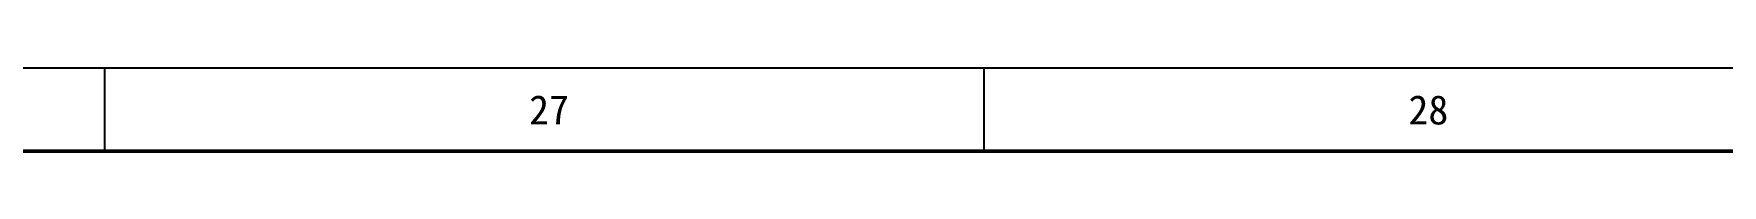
# Model space of a CAD drawing. Header units: millimetres. Extents: x 3853 to 7217, y 3585 to 4426.
# Drawn here: x 6577.7 to 6779.6, y 4415.9 to 4425.9 of the extents above; entities that cross this region are included whole.
import ezdxf

# ---------------------------------------------------------------- set-up
doc = ezdxf.new("R2010")
doc.units = ezdxf.units.MM
doc.layers.get('0').update_dxf_attribs({"lineweight": 25})
doc.layers.add('图框层', color=7, linetype='Continuous', lineweight=25)
doc.styles.get("Standard").update_dxf_attribs({"font": ''})
doc.styles.get('Standard').set_extended_font_data('SimSun')

# ---------------------------------------------------------------- blocks, each defined once
blk = doc.blocks.new('ZwmFrameMain_A0X4^_^分区图框^_^landscape')
at = {"color": 3}
for p, q in [((2708.25, 831), (2708.25, 821)), ((2813.38, 831), (2813.38, 821))]:
    blk.add_line(p, q, dxfattribs=at)
at = {"lineweight": 50}
blk.add_line((0, 821), (3329, 821), dxfattribs=at)
at = {"layer": '图框层', "color": 1}
blk.add_line((-25, 831), (3339, 831), dxfattribs=at)
at = {"color": 3, "char_height": 3.5, "attachment_point": 1}
for s, insert in [('27', (2759.03, 827.71)), ('28', (2864.15, 827.71))]:
    blk.add_mtext_dynamic_manual_height_columns(s, width=5.7094, gutter_width=1, heights=[0], dxfattribs=dict(at, insert=insert))

msp = doc.modelspace()

# ---------------------------------------------------------------- block references
at = {"layer": '图框层'}
msp.add_blockref('ZwmFrameMain_A0X4^_^分区图框^_^landscape', (3877.91, 3594.93), dxfattribs=at)

doc.saveas('drawing.dxf')
